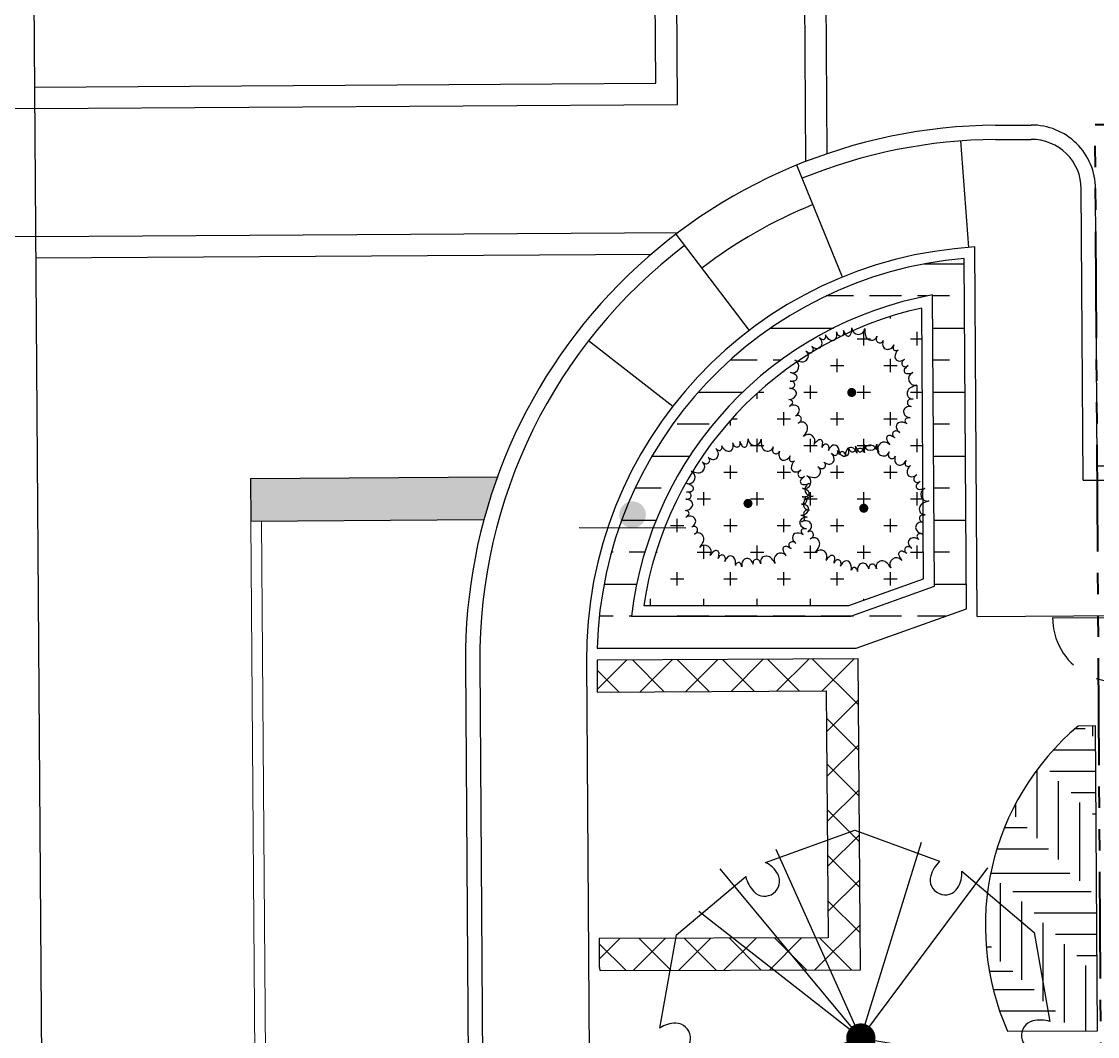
# Model space of a CAD drawing. Header units: feet. Extents: x 919634 to 928945, y 707022 to 708026.
# Drawn here: x 920199.3 to 920249.7, y 707235.7 to 707283.2 of the extents above; entities that cross this region are included whole.
import ezdxf

# ---------------------------------------------------------------- set-up
doc = ezdxf.new("R2010")
doc.units = ezdxf.units.FT
doc.header["$LTSCALE"] = 20
doc.header["$MEASUREMENT"] = 0
doc.linetypes.add('HIDDEN2', pattern=[0.1875, 0.125, -0.0625])
doc.linetypes.add('Site Plan$0$PHANTOM2', pattern=[1.25, 0.625, -0.125, 0.125, -0.125, 0.125, -0.125])
for name, color, linetype in [('-u-site-utility clear zone', 252, 'HIDDEN2'), ('-u-site-xref', 7, 'Continuous'), ('L-002', 15, 'Continuous'), ('LK-TREE-013M', 6, 'Continuous'), ('LK-TREE-025M', 2, 'Continuous'), ('LK-TREE-035M', 123, 'Continuous'), ('LK-TREE-050M', 2, 'Continuous'), ('LK-TREE-TRNK', 32, 'Continuous'), ('LP-ANNO-LABL-SHRB', 2, 'Continuous'), ('LP-PATT-GRND', 251, 'Continuous'), ('LP-PATT-SHAR', 4, 'Continuous'), ('LP-SHAR-BRDR-CONT', 123, 'Continuous'), ('LP-TREE', 15, 'Continuous'), ('Site Plan$0$SP-PAVERS-BANDS', 251, 'Continuous'), ('Site Plan$0$SP-SIGNAGE', 4, 'Continuous')]:
    doc.layers.add(name, color=color, linetype=linetype)
for name, color, linetype, lineweight in [('Site Plan$0$SP-CURB', 3, 'Continuous', 25), ('Site Plan$0$SP-LOT LINES', 252, 'Site Plan$0$PHANTOM2', 40), ('Site Plan$0$SP-PAVEMENT MARKINGS', 252, 'Continuous', 30), ('Site Plan$0$SP-PAVEMENT MARKINGS-YELLOW', 252, 'Continuous', 18), ('Site Plan$0$SP-SIDEWALK', 2, 'Continuous', 25)]:
    doc.layers.add(name, color=color, linetype=linetype, lineweight=lineweight)
doc.layers.get('-u-site-xref').off()

# ---------------------------------------------------------------- blocks, each defined once
blk = doc.blocks.new('Site Plan')
at = {"layer": 'Site Plan$0$SP-PAVEMENT MARKINGS'}
h = blk.add_hatch(color=256, dxfattribs=at)
h.dxf.hatch_style = 1
edge = h.paths.add_edge_path()
edge.add_line((920217.922, 707261.867), (920210.013, 707261.81))
edge.add_line((920210.013, 707261.81), (920210.026, 707259.818))
edge.add_line((920210.026, 707259.818), (920220.942, 707259.886))
edge.add_arc((920245.076, 707253.361), 25, 160.0522, 164.8704, ccw=False)
edge.add_line((920221.576, 707261.89), (920217.922, 707261.867))
at = {"layer": 'Site Plan$0$SP-SIGNAGE'}
h = blk.add_hatch(color=256, dxfattribs=at)
edge = h.paths.add_edge_path()
edge.add_arc((920227.908, 707260.118), 0.625, 359.8344, 719.8344)
at = {"layer": 'Site Plan$0$SP-CURB'}
for p, q in [((920199.409, 707344.536), (920201.142, 707107.109)), ((920244.919, 707278.361), (920246.585, 707278.371)), ((920244.923, 707277.691), (920246.589, 707277.701)), ((920249.685, 707262.401), (920249.604, 707275.39)), ((920249.02, 707261.73), (920248.934, 707275.386)), ((920249.685, 707262.401), (920286.351, 707262.63)), ((920249.02, 707261.73), (920287.025, 707261.968)), ((920220.076, 707253.179), (920220.219, 707233.699)), ((920220.746, 707253.183), (920220.889, 707233.704))]:
    blk.add_line(p, q, dxfattribs=at)
for centre, radius, start, end in [((920245.076, 707253.361), 25, 90.3592, 180.4182), ((920246.604, 707275.371), 3, 0.3591, 90.3592), ((920245.076, 707253.361), 24.33, 90.3592, 112.2728), ((920246.604, 707275.371), 2.33, 0.3591, 90.3592), ((920245.076, 707253.361), 24.33, 127.2637, 180.4182)]:
    blk.add_arc(centre, radius, start, end, dxfattribs=at)
at = {"layer": 'Site Plan$0$SP-LOT LINES', "ltscale": 0.4, "extrusion": (-1.01273e-05, 0.001617, 0.999999)}
for p, q in [((920249.585, 707278.391, -0.008), (920344.917, 707278.987, -0.008)), ((920250.149, 707188.393, 0.137), (920249.585, 707278.391, -0.008))]:
    blk.add_line(p, q, dxfattribs=at)
at = {"layer": 'Site Plan$0$SP-PAVEMENT MARKINGS'}
for p, q in [((920210.013, 707261.818), (920221.576, 707261.89)), ((920210.013, 707261.818), (920210.028, 707259.818)), ((920200.009, 707261.755), (920200.013, 707261.755)), ((920210.028, 707259.818), (920220.942, 707259.886)), ((920200.022, 707259.755), (920200.028, 707259.755))]:
    blk.add_line(p, q, dxfattribs=at)
at = {"layer": 'Site Plan$0$SP-PAVEMENT MARKINGS-YELLOW'}
for p, q in [((920210.028, 707259.818), (920210.21, 707234.819)), ((920210.528, 707259.821), (920210.71, 707234.822))]:
    blk.add_line(p, q, dxfattribs=at)
at = {"layer": 'Site Plan$0$SP-PAVERS-BANDS'}
for p, q in [((920229.005, 707280.33), (920228.803, 707307.931)), ((920230.013, 707279.336), (920229.809, 707307.158)), ((920236.033, 707276.668), (920235.832, 707303.924)), ((920237.03, 707277.031), (920236.835, 707303.576)), ((920199.879, 707280.148), (920229.005, 707280.33)), ((920199.886, 707279.148), (920230.013, 707279.336)), ((920199.93, 707273.148), (920230.042, 707273.336)), ((920199.937, 707272.148), (920228.789, 707272.328))]:
    blk.add_line(p, q, dxfattribs=at)
at = {"layer": 'Site Plan$0$SP-SIDEWALK'}
for p, q in [((920199.886, 707279.148), (920180.665, 707279.007)), ((920243.664, 707272.639), (920243.298, 707277.626)), ((920237.749, 707271.249), (920235.6, 707276.496)), ((920199.93, 707273.148), (920180.709, 707273.007)), ((920229.939, 707273.258), (920233.372, 707268.745)), ((920244.059, 707255.355), (920243.951, 707272.658)), ((920229.791, 707265.194), (920225.837, 707268.255)), ((920244.059, 707255.355), (920586.236, 707257.5)), ((920225.746, 707253.22), (920225.88, 707234.846))]:
    blk.add_line(p, q, dxfattribs=at)
for radius, start, end in [(23, 112.2728, 127.2637), (19.33, 93.3358, 180.4182)]:
    blk.add_arc((920245.076, 707253.361), radius, start, end, dxfattribs=at)
at = {"layer": 'Site Plan$0$SP-SIGNAGE'}
blk.add_line((920230.404, 707259.486), (920225.409, 707259.501), dxfattribs=at)
blk = doc.blocks.new('TREE-DCID-109')
at = {"layer": 'LK-TREE-013M'}
for q in [(-0.2167, 0.4824), (-0.3601, 0.4331), (0.5178, -0.1757), (0.5412, -0.0897)]:
    blk.add_line((0, 0), q, dxfattribs=at)
at = {"layer": 'LK-TREE-025M'}
for q in [(0.3255, 0.4361), (-0.538, -0.1671), (-0.3929, -0.3378)]:
    blk.add_line((0, 0), q, dxfattribs=at)
at = {"layer": 'LK-TREE-035M'}
for q in [(0.1554, 0.5017), (-0.4146, 0.324), (-0.0073, -0.5611), (0.3673, -0.3859)]:
    blk.add_line((0, 0), q, dxfattribs=at)
at = {"layer": 'LK-TREE-050M'}
blk.add_lwpolyline([(0.2585, 0.4269), (0.4439, 0.2704), (0.4843, 0.0427, 0.127189), (0.4404, 0.0438, 0.875318), (0.449, -0.0318, 0.149076), (0.4901, -0.0195), (0.4473, -0.2584), (0.2703, -0.4072, 0.127189), (0.2492, -0.3686, 0.875318), (0.1881, -0.4139, 0.149076), (0.2192, -0.4433), (-0.009, -0.5257), (-0.2264, -0.4468, 0.127189), (-0.2035, -0.4093, 0.875318), (-0.2732, -0.379, 0.149076), (-0.2831, -0.4206), (-0.4686, -0.2642), (-0.509, -0.0365, 0.127189), (-0.4651, -0.0376, 0.875318), (-0.4737, 0.038, 0.149076), (-0.5147, 0.0258), (-0.4719, 0.2646), (-0.2949, 0.4134, 0.127189), (-0.2739, 0.3749, 0.875318), (-0.2128, 0.4201, 0.149076), (-0.2439, 0.4495), (-0.0157, 0.5319), (0.2017, 0.453, 0.127189), (0.1788, 0.4155, 0.875318), (0.2486, 0.3852, 0.149076)], format="xyb", close=True, dxfattribs=at)
at = {"layer": 'LK-TREE-TRNK', "const_width": 0.0375}
blk.add_lwpolyline([(-0.0188, 0, 1), (0.0188, 0, 1)], format="xyb", close=True, dxfattribs=at)
blk = doc.blocks.new('A$C2b7dc3a7')
at = {"layer": '-u-site-utility clear zone'}
blk.add_lwpolyline([(-3, 0), (3, 0.008)], dxfattribs=at)
blk.add_arc((0, 0), 3, 179.8546, 0.1454, dxfattribs=at)
blk = doc.blocks.new('TREE-SIMP-050')
at = {"layer": 'LK-TREE-050M'}
for points in [[(-0.2173, 0.4774, 0.231941), (-0.1676, 0.4322, 0.403646), (-0.125, 0.4596, 0.128377), (-0.1268, 0.5029, 0.200456), (-0.1115, 0.4756, 0.512109), (-0.0684, 0.4834, 0.244908), (-0.0689, 0.5143, 0.019838), (-0.0501, 0.4776, 0.649211), (-0.0063, 0.487, 0.098861), (0, 0.5364)], [(-0.5063, 0.1645, 0.92387), (-0.4723, 0.2684, 0.068201), (-0.4145, 0.2543, 0.418161), (-0.3587, 0.3047, 0.237434), (-0.3804, 0.3441, 0.084258), (-0.3574, 0.3298, 0.532572), (-0.3181, 0.3586, 0.225968), (-0.3305, 0.3825, 0.121249), (-0.2921, 0.3656, 0.454143), (-0.2462, 0.4083, 0.210611), (-0.2682, 0.456, 0.143881), (-0.2384, 0.4387, 0.352237), (-0.2169, 0.456, 0.123809), (-0.2175, 0.4779)], [(0, 0.5324, 0.92387), (0.1093, 0.5322, 0.068201), (0.1138, 0.4728, 0.418161), (0.1789, 0.4353, 0.237434), (0.2097, 0.4682, 0.084258), (0.2032, 0.4418, 0.532572), (0.2428, 0.4134, 0.225968), (0.2616, 0.4325, 0.121249), (0.2574, 0.3908, 0.454143), (0.3122, 0.3603, 0.210611), (0.3508, 0.396, 0.143881), (0.3436, 0.3623, 0.352237), (0.3667, 0.3472, 0.123809), (0.3873, 0.3545)], [(0.3869, 0.3542, 0.231941), (0.3592, 0.293, 0.403646), (0.3985, 0.2609, 0.128377), (0.4391, 0.276, 0.200456), (0.4178, 0.253, 0.512109), (0.4386, 0.2144, 0.244908), (0.4678, 0.2244, 0.019838), (0.4387, 0.1953, 0.649211), (0.4612, 0.1565, 0.098861), (0.5102, 0.1658)], [(-0.5212, -0.0592, 0.231941), (-0.4628, -0.0259, 0.403646), (-0.4758, 0.0231, 0.128377), (-0.5175, 0.0348, 0.200456), (-0.4867, 0.041, 0.512109), (-0.4809, 0.0843, 0.244908), (-0.5104, 0.0934, 0.019838), (-0.4697, 0.0999, 0.649211), (-0.4651, 0.1445, 0.098861), (-0.5102, 0.1658)], [(0.5063, 0.1645, 0.92387), (0.5399, 0.0605, 0.068201), (0.4848, 0.0379, 0.418161), (0.4693, -0.0356, 0.237434), (0.5101, -0.0548, 0.084258), (0.4829, -0.0567, 0.532572), (0.4682, -0.1032, 0.225968), (0.4922, -0.1152, 0.121249), (0.4512, -0.124, 0.454143), (0.4392, -0.1856, 0.210611), (0.4851, -0.2113, 0.143881), (0.4507, -0.2148, 0.352237), (0.4435, -0.2414, 0.123809), (0.4569, -0.2588)], [(-0.3129, -0.4307, 0.92387), (-0.4012, -0.3663, 0.068201), (-0.3699, -0.3156, 0.418161), (-0.4006, -0.247, 0.237434), (-0.4449, -0.2555, 0.084258), (-0.424, -0.238, 0.532572), (-0.4394, -0.1917, 0.225968), (-0.4659, -0.1961, 0.121249), (-0.4379, -0.1649, 0.454143), (-0.4644, -0.108, 0.210611), (-0.5166, -0.1142, 0.143881), (-0.4909, -0.0912, 0.352237), (-0.5007, -0.0653, 0.123809), (-0.5217, -0.0592)], [(0.4564, -0.2585, 0.231941), (0.3896, -0.2511, 0.403646), (0.3713, -0.2984, 0.128377), (0.3982, -0.3324, 0.200456), (0.3697, -0.3192, 0.512109), (0.3395, -0.3509, 0.244908), (0.358, -0.3756, 0.019838), (0.3213, -0.3569, 0.649211), (0.2913, -0.3902, 0.098861), (0.3153, -0.434)], [(-0.1048, -0.5139, 0.231941), (-0.1184, -0.4481, 0.403646), (-0.169, -0.4453, 0.128377), (-0.193, -0.4814, 0.200456), (-0.1894, -0.4503, 0.512109), (-0.2288, -0.4313, 0.244908), (-0.2465, -0.4565, 0.019838), (-0.2402, -0.4158, 0.649211), (-0.2811, -0.3977, 0.098861), (-0.3153, -0.434)], [(0.3129, -0.4307, 0.92387), (0.2244, -0.4948, 0.068201), (0.1859, -0.4494, 0.418161), (0.1111, -0.4573, 0.237434), (0.1055, -0.502, 0.084258), (0.0953, -0.4768, 0.532572), (0.0466, -0.4771, 0.225968), (0.0426, -0.5037, 0.121249), (0.0215, -0.4675, 0.454143), (-0.0408, -0.4751, 0.210611), (-0.051, -0.5266, 0.143881), (-0.065, -0.495, 0.352237), (-0.0926, -0.4964, 0.123809), (-0.1049, -0.5145)]]:
    blk.add_lwpolyline(points, format="xyb", dxfattribs=at)
at = {"layer": 'LK-TREE-TRNK', "const_width": 0.0375}
blk.add_lwpolyline([(-0.0188, 0, 1), (0.0187, 0, 1)], format="xyb", close=True, dxfattribs=at)

msp = doc.modelspace()

# ---------------------------------------------------------------- block references
at = {"layer": '-u-site-xref'}
msp.add_blockref('Site Plan', (0, 0), dxfattribs=at)

# ---------------------------------------------------------------- next in the draw order: hatches: boundary and pattern name
at = {"layer": 'LP-PATT-GRND'}
h = msp.add_hatch(dxfattribs=at)
h.set_pattern_fill('ANSI33', color=256, scale=12, angle=135)
h.set_pattern_definition([(180, (920226.2523, 707253.8614), (-2e-16, -3), []), (180, (920224.7523, 707255.3614), (-2e-16, -3), [1.5, -0.75])])
edge = h.paths.add_edge_path()
edge.add_line((920243.557, 707255.707), (920243.454, 707272.121))
edge.add_arc((920245.076, 707253.361), 18.83, 94.9397, 178.4775)
edge.add_line((920226.252, 707253.861), (920238.389, 707253.869))
edge.add_line((920238.389, 707253.869), (920243.557, 707255.707))
edge = h.paths.add_edge_path(flags=16)
edge.add_line((920242.051, 707256.763), (920241.965, 707270.41))
edge.add_arc((920245.076, 707253.361), 17.33, 100.3406, 173.3687)
edge.add_line((920227.862, 707255.362), (920238.13, 707255.369))
edge.add_line((920238.13, 707255.369), (920242.051, 707256.763))
at = {"layer": 'LP-PATT-SHAR'}
h = msp.add_hatch(dxfattribs=at)
h.set_pattern_fill('CROSS', color=256, scale=5)
h.set_pattern_definition([(0, (920228.4326, 707255.8627), (1.25, 1.25), [0.625, -1.875]), (90, (920228.7451, 707255.5502), (-1.25, 1.25), [0.625, -1.875])])
edge = h.paths.add_edge_path()
edge.add_line((920241.548, 707257.115), (920241.469, 707269.8))
edge.add_arc((920245.076, 707253.361), 16.83, 102.3753, 171.4519)
edge.add_line((920228.433, 707255.863), (920238.043, 707255.868))
edge.add_line((920238.043, 707255.868), (920241.548, 707257.115))
h = msp.add_hatch(dxfattribs=at)
h.set_pattern_fill('ANSI37', color=256, scale=12)
h.set_pattern_definition([(45, (920226.7055, 707106.0151), (-1.06066, 1.06066), []), (135, (920226.7055, 707106.0151), (-1.06066, -1.06066), [])])
edge = h.paths.add_edge_path()
edge.add_line((920226.257, 707251.807), (920236.986, 707251.861))
edge.add_line((920236.986, 707251.861), (920237.071, 707240.3))
edge.add_line((920237.071, 707240.3), (920226.341, 707240.26))
edge.add_line((920226.341, 707240.26), (920226.35, 707238.961))
edge.add_arc((920226.913, 707238.966), 0.562, 180.5041, 201.41)
edge.add_line((920226.389, 707238.76), (920238.582, 707238.805))
edge.add_line((920238.582, 707238.805), (920238.475, 707253.369))
edge.add_line((920238.475, 707253.369), (920226.251, 707253.307))
edge.add_line((920226.251, 707253.307), (920226.257, 707251.807))
h = msp.add_hatch(dxfattribs=at)
h.set_pattern_fill('LAFX-A220-HBDASH', color=256, scale=22, pattern_type=2)
h.set_pattern_definition([(0, (920260.443, 707235.092), (0, 22), [3.667, -18.333]), (0, (920259.443, 707236.092), (0, 22), [3.667, -18.333]), (0, (920258.443, 707237.092), (0, 22), [3.667, -18.333]), (0, (920257.443, 707238.092), (0, 22), [3.667, -18.333]), (0, (920256.443, 707239.092), (0, 22), [3.667, -18.333]), (0, (920263.043, 707239.86), (0, 22), [3.667, -18.333]), (0, (920255.443, 707240.092), (0, 22), [3.667, -18.333]), (0, (920262.043, 707240.86), (0, 22), [3.667, -18.333]), (0, (920254.443, 707241.092), (0, 22), [3.667, -18.333]), (0, (920261.043, 707241.86), (0, 22), [3.667, -18.333]), (0, (920253.443, 707242.092), (0, 22), [3.667, -18.333]), (0, (920260.043, 707242.86), (0, 22), [3.667, -18.333]), (0, (920252.443, 707243.092), (0, 22), [3.667, -18.333]), (0, (920259.043, 707243.86), (0, 22), [3.667, -18.333]), (0, (920251.443, 707244.092), (0, 22), [3.667, -18.333]), (0, (920265.718, 707244.45), (0, 22), [3.667, -18.333]), (0, (920258.043, 707244.86), (0, 22), [3.667, -18.333]), (0, (920250.443, 707245.092), (0, 22), [3.667, -18.333]), (0, (920264.718, 707245.45), (0, 22), [3.667, -18.333]), (0, (920257.043, 707245.86), (0, 22), [3.667, -18.333]), (0, (920249.443, 707246.092), (0, 22), [3.667, -18.333]), (0, (920263.718, 707246.45), (0, 22), [3.667, -18.333]), (0, (920256.043, 707246.86), (0, 22), [3.667, -18.333]), (0, (920248.443, 707247.092), (0, 22), [3.667, -18.333]), (0, (920262.718, 707247.45), (0, 22), [3.667, -18.333]), (0, (920255.043, 707247.86), (0, 22), [3.667, -18.333]), (0, (920247.443, 707248.092), (0, 22), [3.667, -18.333]), (0, (920261.718, 707248.45), (0, 22), [3.667, -18.333]), (0, (920254.043, 707248.86), (0, 22), [3.667, -18.333]), (0, (920246.443, 707249.092), (0, 22), [3.667, -18.333]), (0, (920260.718, 707249.45), (0, 22), [3.667, -18.333]), (0, (920253.043, 707249.86), (0, 22), [3.667, -18.333]), (0, (920245.443, 707250.092), (0, 22), [3.667, -18.333]), (0, (920259.718, 707250.45), (0, 22), [3.667, -18.333]), (0, (920252.043, 707250.86), (0, 22), [3.667, -18.333]), (0, (920244.443, 707251.092), (0, 22), [3.667, -18.333]), (0, (920258.718, 707251.45), (0, 22), [3.667, -18.333]), (0, (920251.043, 707251.86), (0, 22), [3.667, -18.333]), (0, (920243.443, 707252.092), (0, 22), [3.667, -18.333]), (0, (920257.718, 707252.45), (0, 22), [3.667, -18.333]), (0, (920250.043, 707252.86), (0, 22), [3.667, -18.333]), (0, (920242.443, 707253.092), (0, 22), [3.667, -18.333]), (0, (920256.718, 707253.45), (0, 22), [3.667, -18.333]), (0, (920249.043, 707253.86), (0, 22), [3.667, -18.333]), (0, (920241.443, 707254.092), (0, 22), [3.667, -18.333]), (0, (920255.718, 707254.45), (0, 22), [3.667, -18.333]), (0, (920248.043, 707254.86), (0, 22), [3.667, -18.333]), (0, (920240.443, 707255.092), (0, 22), [3.667, -18.333]), (0, (920254.718, 707255.45), (0, 22), [3.667, -18.333]), (0, (920247.043, 707255.86), (0, 22), [3.667, -18.333]), (0, (920239.443, 707255.954), (0, 22), [3.667, -18.333]), (0, (920253.718, 707256.45), (0, 22), [3.667, -18.333]), (0, (920246.043, 707256.86), (0, 22), [3.667, -18.333]), (0, (920252.718, 707257.45), (0, 22), [3.667, -18.333]), (0, (920245.043, 707257.86), (0, 22), [3.667, -18.333]), (0, (920251.718, 707258.45), (0, 22), [3.667, -18.333]), (0, (920244.043, 707258.86), (0, 22), [3.667, -18.333]), (0, (920250.718, 707259.45), (0, 22), [3.667, -18.333]), (0, (920243.043, 707259.86), (0, 22), [3.667, -18.333]), (0, (920249.718, 707260.45), (0, 22), [3.667, -18.333]), (0, (920242.043, 707260.722), (0, 22), [3.667, -18.333]), (0, (920248.718, 707261.45), (0, 22), [3.667, -18.333]), (0, (920247.718, 707262.45), (0, 22), [3.667, -18.333]), (0, (920246.718, 707263.45), (0, 22), [3.667, -18.333]), (0, (920245.718, 707264.45), (0, 22), [3.667, -18.333]), (0, (920244.718, 707265.313), (0, 22), [3.667, -18.333]), (90, (920266.135, 707240.313), (-22, 1e-15), [3.667, -18.333]), (90, (920265.135, 707241.313), (-22, 1e-15), [3.667, -18.333]), (90, (920264.134, 707242.313), (-22, 1e-15), [3.667, -18.333]), (90, (920263.46, 707235.721), (-22, 1e-15), [3.667, -18.333]), (90, (920263.135, 707243.313), (-22, 1e-15), [3.667, -18.333]), (90, (920262.46, 707236.722), (-22, 1e-15), [3.667, -18.333]), (90, (920262.134, 707244.313), (-22, 1e-15), [3.667, -18.333]), (90, (920261.46, 707237.721), (-22, 1e-15), [3.667, -18.333]), (90, (920261.135, 707245.313), (-22, 1e-15), [3.667, -18.333]), (90, (920260.86, 707230.954), (-22, 1e-15), [3.667, -18.333]), (90, (920260.46, 707238.722), (-22, 1e-15), [3.667, -18.333]), (90, (920260.134, 707246.313), (-22, 1e-15), [3.667, -18.333]), (90, (920259.86, 707231.954), (-22, 1e-15), [3.667, -18.333]), (90, (920259.46, 707239.721), (-22, 1e-15), [3.667, -18.333]), (90, (920259.135, 707247.313), (-22, 1e-15), [3.667, -18.333]), (90, (920258.86, 707232.954), (-22, 1e-15), [3.667, -18.333]), (90, (920258.46, 707240.722), (-22, 1e-15), [3.667, -18.333]), (90, (920258.134, 707248.313), (-22, 1e-15), [3.667, -18.333]), (90, (920257.86, 707233.954), (-22, 1e-15), [3.667, -18.333]), (90, (920257.46, 707241.722), (-22, 1e-15), [3.667, -18.333]), (90, (920257.135, 707249.313), (-22, 1e-15), [3.667, -18.333]), (90, (920256.86, 707234.954), (-22, 1e-15), [3.667, -18.333]), (90, (920256.46, 707242.721), (-22, 1e-15), [3.667, -18.333]), (90, (920256.135, 707250.313), (-22, 1e-15), [3.667, -18.333]), (90, (920255.86, 707235.954), (-22, 1e-15), [3.667, -18.333]), (90, (920255.46, 707243.722), (-22, 1e-15), [3.667, -18.333]), (90, (920255.135, 707251.313), (-22, 1e-15), [3.667, -18.333]), (90, (920254.86, 707236.954), (-22, 1e-15), [3.667, -18.333]), (90, (920254.46, 707244.721), (-22, 1e-15), [3.667, -18.333]), (90, (920254.135, 707252.313), (-22, 1e-15), [3.667, -18.333]), (90, (920253.86, 707237.954), (-22, 1e-15), [3.667, -18.333]), (90, (920253.46, 707245.721), (-22, 1e-15), [3.667, -18.333]), (90, (920253.134, 707253.313), (-22, 1e-15), [3.667, -18.333]), (90, (920252.86, 707238.954), (-22, 1e-15), [3.667, -18.333]), (90, (920252.46, 707246.721), (-22, 1e-15), [3.667, -18.333]), (90, (920252.135, 707254.313), (-22, 1e-15), [3.667, -18.333]), (90, (920251.86, 707239.954), (-22, 1e-15), [3.667, -18.333]), (90, (920251.46, 707247.722), (-22, 1e-15), [3.667, -18.333]), (90, (920251.134, 707255.313), (-22, 1e-15), [3.667, -18.333]), (90, (920250.86, 707240.954), (-22, 1e-15), [3.667, -18.333]), (90, (920250.46, 707248.721), (-22, 1e-15), [3.667, -18.333]), (90, (920250.135, 707256.313), (-22, 1e-15), [3.667, -18.333]), (90, (920249.86, 707241.954), (-22, 1e-15), [3.667, -18.333]), (90, (920249.46, 707249.722), (-22, 1e-15), [3.667, -18.333]), (90, (920249.134, 707257.313), (-22, 1e-15), [3.667, -18.333]), (90, (920248.86, 707242.954), (-22, 1e-15), [3.667, -18.333]), (90, (920248.46, 707250.721), (-22, 1e-15), [3.667, -18.333]), (90, (920248.135, 707258.313), (-22, 1e-15), [3.667, -18.333]), (90, (920247.86, 707243.954), (-22, 1e-15), [3.667, -18.333]), (90, (920247.46, 707251.722), (-22, 1e-15), [3.667, -18.333]), (90, (920247.134, 707259.313), (-22, 1e-15), [3.667, -18.333]), (90, (920246.86, 707244.954), (-22, 1e-15), [3.667, -18.333]), (90, (920246.46, 707252.721), (-22, 1e-15), [3.667, -18.333]), (90, (920246.135, 707260.313), (-22, 1e-15), [3.667, -18.333]), (90, (920245.86, 707245.954), (-22, 1e-15), [3.667, -18.333]), (90, (920245.46, 707253.722), (-22, 1e-15), [3.667, -18.333]), (90, (920245.135, 707261.175), (-22, 1e-15), [3.667, -18.333]), (90, (920244.86, 707246.954), (-22, 1e-15), [3.667, -18.333]), (90, (920244.46, 707254.721), (-22, 1e-15), [3.667, -18.333]), (90, (920243.86, 707247.954), (-22, 1e-15), [3.667, -18.333]), (90, (920243.46, 707255.722), (-22, 1e-15), [3.667, -18.333]), (90, (920242.86, 707248.954), (-22, 1e-15), [3.667, -18.333]), (90, (920242.46, 707256.584), (-22, 1e-15), [3.667, -18.333]), (90, (920241.86, 707249.954), (-22, 1e-15), [3.667, -18.333]), (90, (920240.86, 707250.954), (-22, 1e-15), [3.667, -18.333]), (90, (920239.86, 707251.817), (-22, 1e-15), [3.667, -18.333])])
edge = h.paths.add_edge_path()
edge.add_line((920245.478, 707235.92), (920249.691, 707235.947))
edge.add_line((920249.691, 707235.947), (920249.595, 707250.223))
edge.add_line((920249.595, 707250.223), (920248.787, 707250.218))
edge.add_arc((920256.698, 707240.855), 12.258, 130.1967, 203.7419)

# ---------------------------------------------------------------- next in the draw order: linework, layer by layer
at = {"layer": 'L-002'}
for points in [[(920243.557, 707255.707), (920243.454, 707272.121, 0.381552), (920226.252, 707253.861), (920238.389, 707253.869)], [(920242.051, 707256.763), (920241.965, 707270.41, 0.329886), (920227.862, 707255.362), (920238.13, 707255.369)]]:
    msp.add_lwpolyline(points, format="xyb", close=True, dxfattribs=at)
at = {"layer": 'LP-SHAR-BRDR-CONT'}
for points in [[(920241.548, 707257.115), (920241.469, 707269.8, 0.310875), (920228.433, 707255.863), (920238.043, 707255.868)], [(920226.257, 707251.807), (920236.986, 707251.861), (920237.071, 707240.3), (920226.341, 707240.26), (920226.35, 707238.961, 0.091473), (920226.389, 707238.76), (920238.582, 707238.805), (920238.475, 707253.369), (920226.251, 707253.307)], [(920245.478, 707235.92), (920249.691, 707235.947), (920249.595, 707250.223), (920248.787, 707250.218, 0.332391)]]:
    msp.add_lwpolyline(points, format="xyb", close=True, dxfattribs=at)

# ---------------------------------------------------------------- next in the draw order: block references
at = {"layer": 'LP-ANNO-LABL-SHRB'}
msp.add_blockref('A$C2b7dc3a7', (920250.59, 707255.293), dxfattribs=at)
at = {"layer": 'LP-TREE'}
for name, p, xscale, yscale, zscale in [('TREE-SIMP-050', (920238.178, 707265.843), 5.644272837357521, 5.644272837357521, 5.644272837357521), ('TREE-SIMP-050', (920233.318, 707260.647), 5.644272837357521, 5.644272837357521, 5.644272837357521), ('TREE-SIMP-050', (920238.744, 707260.422), 5.644272837357521, 5.644272837357521, 5.644272837357521), ('TREE-DCID-109', (920238.606, 707235.601), 18.29877919221403, 18.29877919221403, 9.855894546090255)]:
    msp.add_blockref(name, p, dxfattribs=dict(at, xscale=xscale, yscale=yscale, zscale=zscale))

doc.saveas('drawing.dxf')
